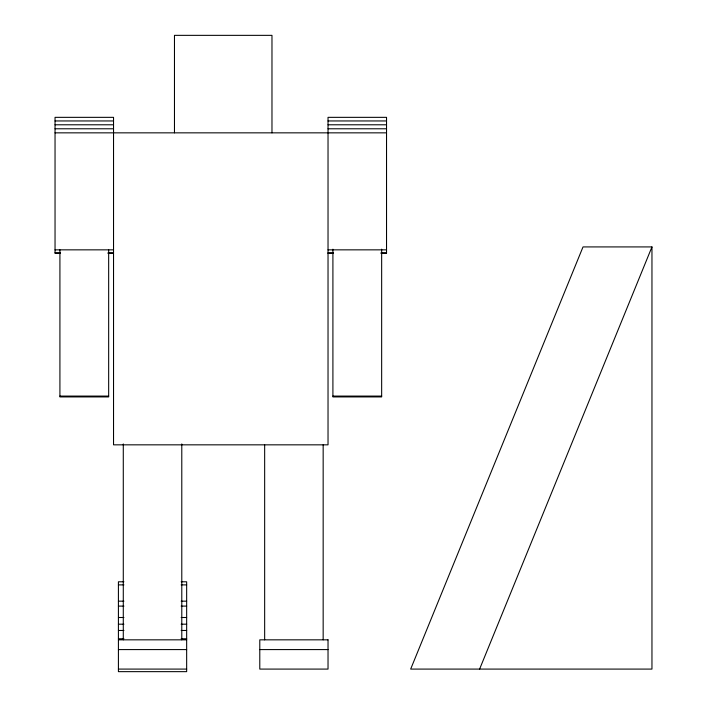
<?xml version="1.0" encoding="UTF-8"?>
<svg xmlns="http://www.w3.org/2000/svg" width="707" height="707" viewBox="0 0 707 707"><rect width="100%" height="100%" fill="white"/><g stroke="black" fill="none" stroke-linecap="round" stroke-linejoin="round"><path stroke-width="1.06" d="M479.611 669.087L651.96 246.92L583.019 246.92L410.67 669.087L651.96 669.087L651.96 246.92M55.04 120.95L113.535 120.95M328.03 120.95L386.535 120.95M55.04 124.785L113.535 124.785M328.03 124.785L386.535 124.785M55.04 128.78L113.535 128.78M328.03 128.78L386.535 128.78M55.04 132.845L386.535 132.845M55.04 249.845L113.535 249.845M328.03 249.845L386.535 249.845M55.04 252.779L60.555 252.779M108.021 252.779L113.535 252.779M328.03 252.779L333.554 252.779M381.011 252.779L386.535 252.779M60.555 253.371L55.04 253.371L55.04 117.344L113.535 117.344L113.535 444.836L328.03 444.836L328.03 117.344L386.535 117.344L386.535 253.38L381.011 253.38M108.021 253.371L113.535 253.371M328.03 253.38L333.554 253.38M59.918 396.088L108.666 396.088M332.909 396.088L381.656 396.088M123.919 581.79L118.414 581.79L118.414 671.65L186.657 671.65L186.657 581.79L181.16 581.79M118.414 584.892L123.919 584.892M181.16 584.892L186.657 584.892M118.414 601.162L123.919 601.162M181.16 601.162L186.657 601.162M118.414 606.102L123.919 606.102M181.16 606.102L186.657 606.102M118.414 617.503L123.919 617.503M181.16 617.503L186.657 617.503M118.414 624.184L123.919 624.184M181.16 624.184L186.657 624.184M118.414 630.476L123.919 630.476M181.16 630.476L186.657 630.476M118.414 638.774L123.919 638.774M181.16 638.774L186.657 638.774M118.414 639.835L186.657 639.835M118.414 649.583L186.657 649.583M259.787 649.583L328.03 649.583M118.414 669.087L186.657 669.087M381.656 249.191L381.656 396.919L332.909 396.919L332.909 249.191M323.161 444.836L323.161 639.835M271.974 132.845L271.974 35.35L174.47 35.35L174.47 132.845M264.657 444.836L264.657 639.835M181.787 443.934L181.787 639.835M123.283 443.934L123.283 639.835M108.666 249.845L108.666 396.919L59.918 396.919L59.918 249.845M328.03 639.835L259.787 639.835L259.787 669.087L328.03 669.087L328.03 639.835"/></g></svg>
